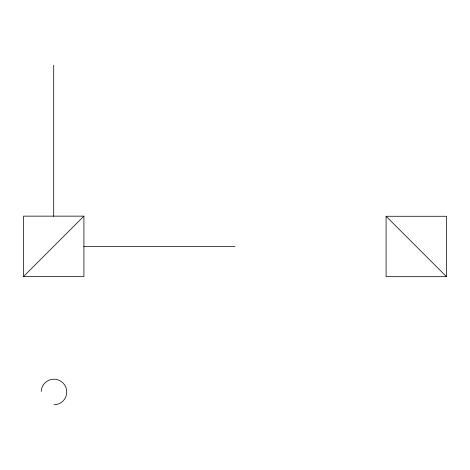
<?xml version="1.0" encoding="UTF-8"?>
<svg xmlns="http://www.w3.org/2000/svg" width="470" height="470" viewBox="0 0 470 470"><rect width="100%" height="100%" fill="white"/><g stroke="black" fill="none" stroke-linecap="round" stroke-linejoin="round"><path stroke-width="0.7" d="M23.5 276.554L83.913 216.141L23.5 216.141L23.5 276.554L83.913 276.554L83.913 216.141M386.087 216.27L446.5 216.27L446.5 276.683L386.087 276.683L386.087 216.27L446.5 276.683M83.789 246.351L234.935 246.351M53.709 65.201L53.709 216.282M41.184 391.381A12.796 12.796 0 0 1 54.379 379.208A12.796 12.796 0 0 1 66.764 392.203A12.796 12.796 0 0 1 53.968 404.799"/></g></svg>
